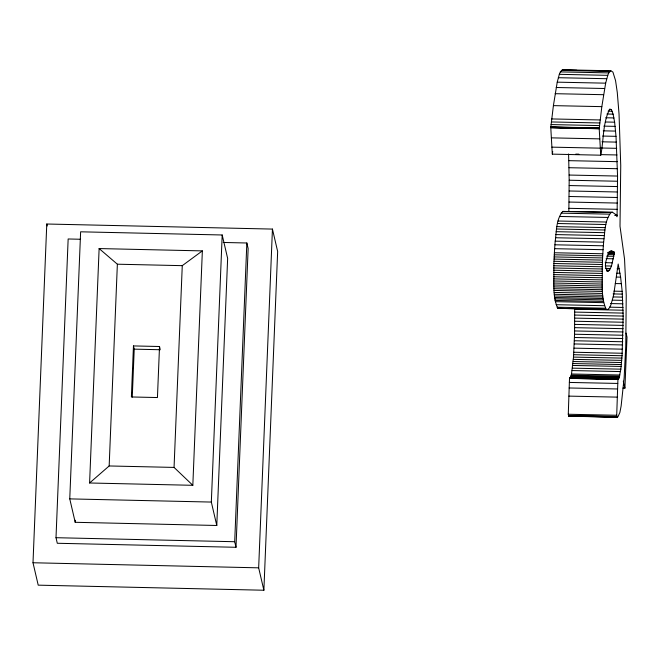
<?xml version="1.0" encoding="UTF-8"?>
<svg xmlns="http://www.w3.org/2000/svg" width="660" height="660" viewBox="0 0 660 660"><rect width="100%" height="100%" fill="white"/><g stroke="black" fill="none" stroke-linecap="round" stroke-linejoin="round"><path stroke-width="0.99" d="M623.098 310.216L574.67 309.21L574.563 334.24L573.499 357.093L571.51 373.997L570.685 376.827L569.547 377.949L617.95 379.038L619.113 377.834L620.854 369.163L622.083 355.724L623.188 316.066L622.174 291.332L620.614 277.15L618.189 264.033L613.66 294.913L610.88 304.986L609.287 308.038L607.687 309.557L557.774 308.319C552.106 295.787 554.284 281.383 553.806 267.976C553.971 259.025 554.466 250.082 555.208 241.156C556.603 231.165 556.017 219.59 562.716 211.431L612.455 212.231L615.442 214.351L617.067 216.802L617.554 176.055L616.011 136.339L614.633 122.182L613.107 114.155L611.325 109.535L609.749 109.073C602.539 122.991 603.851 140.06 600.765 155.199L552.304 154.135L550.778 127.669L599.206 128.758L600.732 155.149M607.687 309.557L606.202 309.334C600.526 296.802 602.712 282.389 602.233 268.991C602.398 260.032 602.893 251.089 603.636 242.171C605.03 232.18 604.444 220.597 611.143 212.446L612.455 212.231M568.837 211.274L569.184 180.23L568.59 153.953M608.157 252.92L614.344 252.772L608.157 252.442M599.206 128.758L601.829 106.639L605.657 83.168L607.753 75.339L608.776 72.897L610.855 70.777L612.934 72.105L615.549 80.569L617.273 92.4L619.039 114.031L620.738 165.577L620.004 226.248L624.55 259.182L626.241 295.548L625.762 346.046L624.154 377.677L621.134 405.974L619.872 412.492L617.966 416.757L617.281 417.219L568.788 416.196L568.277 414.249L569.522 378.007L617.966 378.972L569.506 378.213M614.344 252.887L608.157 252.681M608.14 253.176L614.336 253.011M610.855 70.777L562.435 69.77L560.348 71.891L559.325 74.324L557.23 82.162L553.402 105.625L550.778 127.372L599.206 128.279M617.281 417.219L616.704 415.255L617.941 379.104M614.336 253.085L608.149 253.036M33 562.757L46.777 224.012L272.44 229.086L277.654 251.493L263.876 590.23L38.214 585.156L33 562.757L258.662 567.831L263.876 590.23M223.228 242.467L246.848 242.995L248.143 248.572L235.999 547.288L57.296 543.271L56.001 537.702L68.153 238.978L80.471 239.258M69.762 498.886L80.627 231.809L222.189 234.985L227.642 258.398L216.777 525.484L75.207 522.299L69.762 498.886L211.332 502.07L216.777 525.484M75.207 522.299L75.298 520.245M89.595 482.988L99.124 248.564L202.356 250.891L192.827 485.306L89.595 482.988L109.164 465.96L174.058 467.42L192.827 485.306M109.164 465.96L117.364 264.206L99.124 248.564M133.469 345.923L131.389 396.965L157.443 397.543L159.514 346.508L133.469 345.923L134.219 349.148L132.264 397.122M174.058 467.42L182.267 265.658L202.356 250.891M211.332 502.07L222.189 234.985M235.999 547.288L234.696 541.72L246.848 242.995M258.662 567.831L272.44 229.086M622.924 388.088L624.921 388.129L627 337.095L626.068 333.102M614.328 253.201L608.132 253.316M614.312 253.423L611.49 266.038L609.584 270.196L607.712 271.128C602.729 266.005 607.167 257.515 609.262 251.955L611.358 250.528L614.32 252.442L609.163 252.334M552.709 151.437L552.337 154.192M568.854 416.204L569.539 415.742M576.873 70.282L562.435 69.77M587.177 70.496L608.817 70.95M561.371 70.397L609.79 71.412M560.348 71.891L608.776 72.897M559.325 74.324L607.753 75.339M558.294 77.707L606.721 78.713M557.23 82.162L605.657 83.168M556.174 87.499L604.601 88.506M555.134 93.687L603.562 94.702M553.402 105.625L601.829 106.639M609.262 109.494L611.325 109.535M608.074 111.136L612.199 111.226M606.928 114.031L613.107 114.155M605.715 117.769L613.957 117.942M551.727 118.94L600.146 119.955M605.36 121.985L614.633 122.182M551.372 121.951L599.791 122.966M551.067 124.575L599.494 125.59M603.801 126.126L615.128 126.365M550.795 126.959L599.231 127.9M550.786 127.091L599.222 128.015M550.778 127.24L599.214 128.147M599.197 128.518L550.778 127.636M550.77 127.545L599.197 128.675M603.232 130.837L615.59 131.093M602.621 136.059L616.011 136.339M551.356 137.857L599.775 138.872M601.969 141.809L616.39 142.106M601.277 148.005L616.729 148.327M551.884 147.147L600.311 148.162M575.801 154.102L578.894 154.168M600.534 154.621L617.017 154.96M568.821 160.66L617.248 161.667M569.003 167.706L617.422 168.712M569.126 175.048L617.554 176.055M569.184 180.23L617.603 181.244M569.201 185.551L617.62 186.565M569.184 190.979L617.603 191.994M569.126 196.49L617.554 197.497M569.035 202.051L617.463 203.065M568.904 208.321L617.331 209.335M562.716 211.431L611.143 212.446M561.049 213.147L609.477 214.153M615.128 215.201L617.191 215.242M615.128 215.341L617.183 215.383M615.12 215.474L617.183 215.515M559.449 216.447L607.876 217.453M558.014 221.017L606.441 222.032M557.444 223.509L605.872 224.524M556.883 226.619L605.311 227.626M556.52 229.003L604.948 230.01M556.174 231.676L604.601 232.683M555.836 234.58L604.263 235.587M555.514 237.748L603.941 238.755M555.208 241.156L603.636 242.171M554.92 244.794L603.347 245.8M554.647 248.688L603.075 249.695M609.518 251.427L613.643 251.51M609.782 251.708L613.907 251.79M608.974 252.004L614.13 252.112M608.157 252.508L614.344 252.772M554.392 252.747L602.819 253.762M607.951 254.537L614.138 254.661M554.276 254.809L602.704 255.824M606.631 256.162L613.841 256.311M554.169 256.921L602.596 257.936M606.128 258.654L613.338 258.802M554.078 259.083L602.506 260.098M553.996 261.286L602.415 262.292M605.203 262.68L612.414 262.828M553.921 263.505L602.341 264.52M605.303 265.914L611.49 266.038M553.856 265.749L602.283 266.764M605.385 268.414L610.533 268.521M617.133 268.727L619.195 268.768M553.806 267.976L602.233 268.991M606.49 270.13L609.584 270.196M606.581 271.021L608.644 271.07M553.773 270.204L602.192 271.21M616.91 273.182L620.004 273.248M553.748 272.415L602.167 273.43M553.732 274.609L602.159 275.624M616.489 277.06L620.614 277.15M553.732 276.771L602.159 277.777M553.74 278.883L602.167 279.898M553.765 280.987L602.192 282.001M615.252 283.552L621.431 283.676M553.798 283.033L602.225 284.048M553.847 285.004L602.275 286.019M553.913 286.902L602.332 287.917M553.979 288.717L602.407 289.724M613.924 291.159L622.174 291.332M554.062 290.433L602.489 291.439M554.177 292.429L602.605 293.444M613.115 293.914L622.388 294.113M554.309 294.286L602.737 295.292M613.305 296.934L622.578 297.124M554.458 295.977L602.877 296.992M554.614 297.512L603.034 298.518M554.779 298.873L603.207 299.879M612.447 300.151L622.751 300.366M555.027 300.432L603.446 301.438M555.283 301.661L603.71 302.668M610.533 303.559L622.9 303.814M556.141 304.697L604.568 305.712M609.634 307.172L623.023 307.453M557.057 307.205L605.476 308.212M557.774 308.319L606.202 309.334M574.728 312.089L623.147 313.096M574.761 315.059L623.188 316.066M574.778 318.112L623.197 319.118M574.769 321.23L623.197 322.237M574.744 324.39L623.172 325.405M574.703 327.665L623.131 328.672M574.645 330.949L623.073 331.963M574.563 334.24L622.99 335.247M574.472 337.507L622.9 338.514M574.357 340.75L622.784 341.756M574.233 343.942L622.652 344.949M574.035 348.15L622.454 349.165M573.812 352.242L622.24 353.248M573.655 354.709L622.083 355.724M573.499 357.093L621.918 358.099M573.317 359.378L621.745 360.385M573.144 361.523L621.563 362.53M572.954 363.545L621.373 364.559M572.756 365.442L621.176 366.448M572.434 368.156L620.854 369.163M572.096 370.557L620.524 371.572M571.51 373.997L619.938 375.012M571.246 375.185L619.674 376.2M570.991 376.093L619.41 377.099M570.685 376.827L619.113 377.834M570.389 377.289L618.816 378.304M617.925 379.261L569.497 378.353L617.917 379.409M569.341 382.429L617.768 383.443M569.143 387.973L617.57 388.979M568.87 396.115L617.298 397.13M568.277 414.249L616.704 415.255M568.524 415.478L616.943 416.493M568.582 415.759L617.009 416.765M568.648 415.965L617.075 416.98M568.714 416.113L617.141 417.12M117.364 264.206L182.267 265.658M134.219 349.148L160.264 349.734M56.001 537.702L234.696 541.72M623.296 381.142L624.921 388.129M159.514 346.508L160.075 348.925M46.777 224.012L47.231 225.967"/></g></svg>
